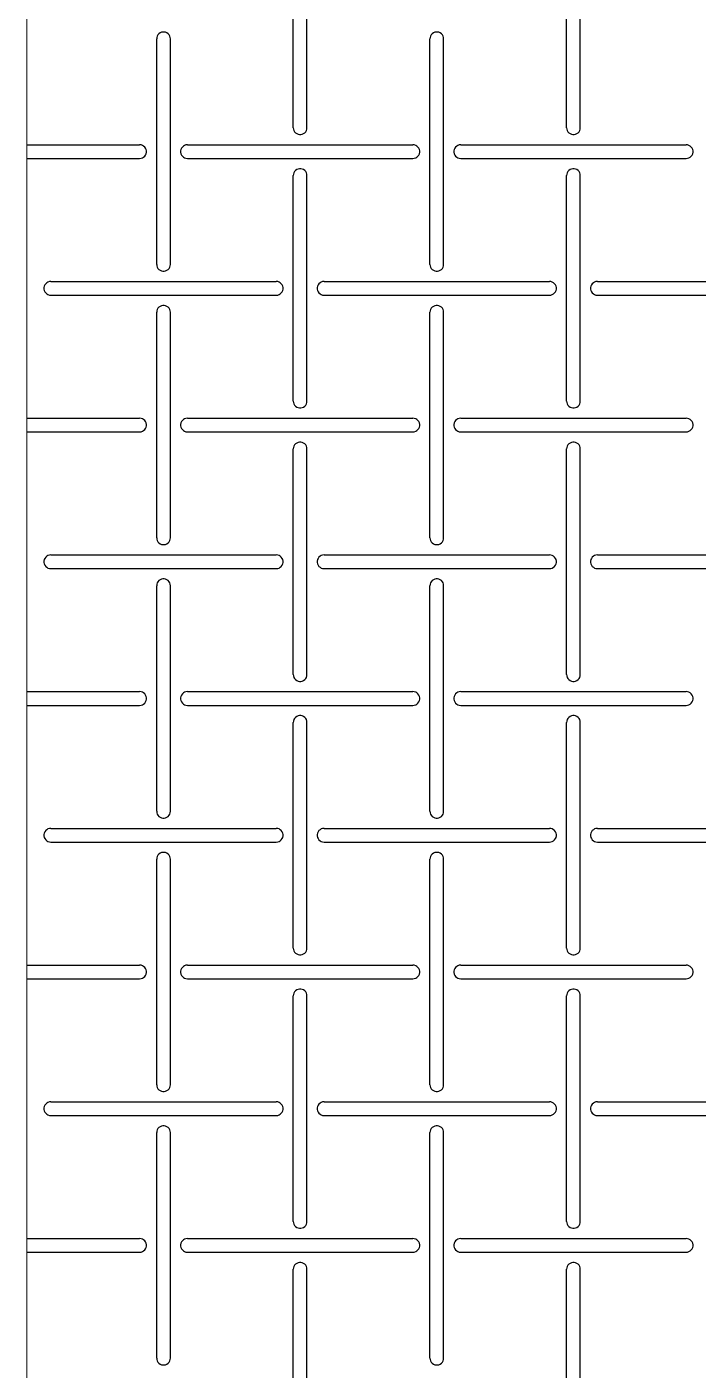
# Model space of a CAD drawing. Header units: metres. Extents: x 0 to 100, y -20 to 320.
# Drawn here: x 0 to 49.1, y 140.9 to 239.1 of the extents above; entities that cross this region are included whole.
import ezdxf

# ---------------------------------------------------------------- set-up
doc = ezdxf.new("R2010")
doc.units = ezdxf.units.M

msp = doc.modelspace()

# ---------------------------------------------------------------- linework, layer by layer
at = {"lineweight": 0}
msp.add_line((0, -20), (0, 320), dxfattribs=at)
for p, q in [((19.5, 231.75), (19.5, 248.25)), ((20.5, 231.75), (20.5, 248.25)), ((39.5, 231.75), (39.5, 248.25)), ((40.5, 231.75), (40.5, 248.25)), ((9.948, 238.747), (9.845, 238.726)), ((10.052, 238.747), (9.948, 238.747)), ((10.155, 238.726), (10.052, 238.747)), ((29.948, 238.747), (29.845, 238.726)), ((30.052, 238.747), (29.948, 238.747)), ((30.155, 238.726), (30.052, 238.747)), ((9.511, 238.354), (9.5, 238.25)), ((9.5, 221.75), (9.5, 238.25)), ((9.543, 238.453), (9.511, 238.354)), ((9.595, 238.544), (9.543, 238.453)), ((9.665, 238.622), (9.595, 238.544)), ((9.75, 238.683), (9.665, 238.622)), ((9.845, 238.726), (9.75, 238.683)), ((10.25, 238.683), (10.155, 238.726)), ((10.335, 238.622), (10.25, 238.683)), ((10.405, 238.544), (10.335, 238.622)), ((10.457, 238.453), (10.405, 238.544)), ((10.489, 238.354), (10.457, 238.453)), ((10.5, 238.25), (10.489, 238.354)), ((10.5, 221.75), (10.5, 238.25)), ((29.511, 238.354), (29.5, 238.25)), ((29.5, 221.75), (29.5, 238.25)), ((29.543, 238.453), (29.511, 238.354)), ((29.595, 238.544), (29.543, 238.453)), ((29.665, 238.622), (29.595, 238.544)), ((29.75, 238.683), (29.665, 238.622)), ((29.845, 238.726), (29.75, 238.683)), ((30.25, 238.683), (30.155, 238.726)), ((30.335, 238.622), (30.25, 238.683)), ((30.405, 238.544), (30.335, 238.622)), ((30.457, 238.453), (30.405, 238.544)), ((30.489, 238.354), (30.457, 238.453)), ((30.5, 238.25), (30.489, 238.354)), ((30.5, 221.75), (30.5, 238.25)), ((19.5, 231.75), (19.511, 231.646)), ((19.511, 231.646), (19.543, 231.547)), ((19.543, 231.547), (19.595, 231.456)), ((19.595, 231.456), (19.665, 231.378)), ((19.665, 231.378), (19.75, 231.317)), ((19.75, 231.317), (19.845, 231.274)), ((19.845, 231.274), (19.948, 231.253)), ((19.948, 231.253), (20.052, 231.253)), ((20.052, 231.253), (20.155, 231.274)), ((20.155, 231.274), (20.25, 231.317)), ((20.25, 231.317), (20.335, 231.378)), ((20.335, 231.378), (20.405, 231.456)), ((20.405, 231.456), (20.457, 231.547)), ((20.457, 231.547), (20.489, 231.646)), ((20.489, 231.646), (20.5, 231.75)), ((39.5, 231.75), (39.511, 231.646)), ((39.511, 231.646), (39.543, 231.547)), ((39.543, 231.547), (39.595, 231.456)), ((39.595, 231.456), (39.665, 231.378)), ((39.665, 231.378), (39.75, 231.317)), ((39.75, 231.317), (39.845, 231.274)), ((39.845, 231.274), (39.948, 231.253)), ((39.948, 231.253), (40.052, 231.253)), ((40.052, 231.253), (40.155, 231.274)), ((40.155, 231.274), (40.25, 231.317)), ((40.25, 231.317), (40.335, 231.378)), ((40.335, 231.378), (40.405, 231.456)), ((40.405, 231.456), (40.457, 231.547)), ((40.457, 231.547), (40.489, 231.646)), ((40.489, 231.646), (40.5, 231.75)), ((0, 230.5), (8.25, 230.5)), ((8.354, 230.489), (8.25, 230.5)), ((8.453, 230.457), (8.354, 230.489)), ((8.544, 230.405), (8.453, 230.457)), ((8.622, 230.335), (8.544, 230.405)), ((8.683, 230.25), (8.622, 230.335)), ((8.726, 230.155), (8.683, 230.25)), ((8.747, 230.052), (8.726, 230.155)), ((8.726, 229.845), (8.747, 229.948)), ((8.747, 229.948), (8.747, 230.052)), ((11.274, 230.155), (11.253, 230.052)), ((11.253, 230.052), (11.253, 229.948)), ((11.253, 229.948), (11.274, 229.845)), ((11.317, 230.25), (11.274, 230.155)), ((11.378, 230.335), (11.317, 230.25)), ((11.456, 230.405), (11.378, 230.335)), ((11.547, 230.457), (11.456, 230.405)), ((11.646, 230.489), (11.547, 230.457)), ((11.75, 230.5), (11.646, 230.489)), ((11.75, 230.5), (28.25, 230.5)), ((28.354, 230.489), (28.25, 230.5)), ((28.453, 230.457), (28.354, 230.489)), ((28.544, 230.405), (28.453, 230.457)), ((28.622, 230.335), (28.544, 230.405)), ((28.683, 230.25), (28.622, 230.335)), ((28.726, 230.155), (28.683, 230.25)), ((28.747, 230.052), (28.726, 230.155)), ((28.726, 229.845), (28.747, 229.948)), ((28.747, 229.948), (28.747, 230.052)), ((31.274, 230.155), (31.253, 230.052)), ((31.253, 230.052), (31.253, 229.948)), ((31.253, 229.948), (31.274, 229.845)), ((31.317, 230.25), (31.274, 230.155)), ((31.378, 230.335), (31.317, 230.25)), ((31.456, 230.405), (31.378, 230.335)), ((31.547, 230.457), (31.456, 230.405)), ((31.646, 230.489), (31.547, 230.457)), ((31.75, 230.5), (31.646, 230.489)), ((31.75, 230.5), (48.25, 230.5)), ((48.354, 230.489), (48.25, 230.5)), ((48.453, 230.457), (48.354, 230.489)), ((48.544, 230.405), (48.453, 230.457)), ((48.622, 230.335), (48.544, 230.405)), ((48.683, 230.25), (48.622, 230.335)), ((48.726, 230.155), (48.683, 230.25)), ((48.747, 230.052), (48.726, 230.155)), ((48.726, 229.845), (48.747, 229.948)), ((48.747, 229.948), (48.747, 230.052)), ((0, 229.5), (8.25, 229.5)), ((8.25, 229.5), (8.354, 229.511)), ((8.354, 229.511), (8.453, 229.543)), ((8.453, 229.543), (8.544, 229.595)), ((8.544, 229.595), (8.622, 229.665)), ((8.622, 229.665), (8.683, 229.75)), ((8.683, 229.75), (8.726, 229.845)), ((11.274, 229.845), (11.317, 229.75)), ((11.317, 229.75), (11.378, 229.665)), ((11.378, 229.665), (11.456, 229.595)), ((11.456, 229.595), (11.547, 229.543)), ((11.547, 229.543), (11.646, 229.511)), ((11.646, 229.511), (11.75, 229.5)), ((11.75, 229.5), (28.25, 229.5)), ((28.25, 229.5), (28.354, 229.511)), ((28.354, 229.511), (28.453, 229.543)), ((28.453, 229.543), (28.544, 229.595)), ((28.544, 229.595), (28.622, 229.665)), ((28.622, 229.665), (28.683, 229.75)), ((28.683, 229.75), (28.726, 229.845)), ((31.274, 229.845), (31.317, 229.75)), ((31.317, 229.75), (31.378, 229.665)), ((31.378, 229.665), (31.456, 229.595)), ((31.456, 229.595), (31.547, 229.543)), ((31.547, 229.543), (31.646, 229.511)), ((31.646, 229.511), (31.75, 229.5)), ((31.75, 229.5), (48.25, 229.5)), ((48.25, 229.5), (48.354, 229.511)), ((48.354, 229.511), (48.453, 229.543)), ((48.453, 229.543), (48.544, 229.595)), ((48.544, 229.595), (48.622, 229.665)), ((48.622, 229.665), (48.683, 229.75)), ((48.683, 229.75), (48.726, 229.845)), ((19.511, 228.354), (19.5, 228.25)), ((19.5, 211.75), (19.5, 228.25)), ((19.543, 228.453), (19.511, 228.354)), ((19.595, 228.544), (19.543, 228.453)), ((19.665, 228.622), (19.595, 228.544)), ((19.75, 228.683), (19.665, 228.622)), ((19.845, 228.726), (19.75, 228.683)), ((19.948, 228.747), (19.845, 228.726)), ((20.052, 228.747), (19.948, 228.747)), ((20.155, 228.726), (20.052, 228.747)), ((20.25, 228.683), (20.155, 228.726)), ((20.335, 228.622), (20.25, 228.683)), ((20.405, 228.544), (20.335, 228.622)), ((20.457, 228.453), (20.405, 228.544)), ((20.489, 228.354), (20.457, 228.453)), ((20.5, 228.25), (20.489, 228.354)), ((20.5, 211.75), (20.5, 228.25)), ((39.511, 228.354), (39.5, 228.25)), ((39.5, 211.75), (39.5, 228.25)), ((39.543, 228.453), (39.511, 228.354)), ((39.595, 228.544), (39.543, 228.453)), ((39.665, 228.622), (39.595, 228.544)), ((39.75, 228.683), (39.665, 228.622)), ((39.845, 228.726), (39.75, 228.683)), ((39.948, 228.747), (39.845, 228.726)), ((40.052, 228.747), (39.948, 228.747)), ((40.155, 228.726), (40.052, 228.747)), ((40.25, 228.683), (40.155, 228.726)), ((40.335, 228.622), (40.25, 228.683)), ((40.405, 228.544), (40.335, 228.622)), ((40.457, 228.453), (40.405, 228.544)), ((40.489, 228.354), (40.457, 228.453)), ((40.5, 228.25), (40.489, 228.354)), ((40.5, 211.75), (40.5, 228.25)), ((9.5, 221.75), (9.511, 221.646)), ((9.511, 221.646), (9.543, 221.547)), ((9.543, 221.547), (9.595, 221.456)), ((9.595, 221.456), (9.665, 221.378)), ((9.665, 221.378), (9.75, 221.317)), ((9.75, 221.317), (9.845, 221.274)), ((9.845, 221.274), (9.948, 221.253)), ((9.948, 221.253), (10.052, 221.253)), ((10.052, 221.253), (10.155, 221.274)), ((10.155, 221.274), (10.25, 221.317)), ((10.25, 221.317), (10.335, 221.378)), ((10.335, 221.378), (10.405, 221.456)), ((10.405, 221.456), (10.457, 221.547)), ((10.457, 221.547), (10.489, 221.646)), ((10.489, 221.646), (10.5, 221.75)), ((29.5, 221.75), (29.511, 221.646)), ((29.511, 221.646), (29.543, 221.547)), ((29.543, 221.547), (29.595, 221.456)), ((29.595, 221.456), (29.665, 221.378)), ((29.665, 221.378), (29.75, 221.317)), ((29.75, 221.317), (29.845, 221.274)), ((29.845, 221.274), (29.948, 221.253)), ((29.948, 221.253), (30.052, 221.253)), ((30.052, 221.253), (30.155, 221.274)), ((30.155, 221.274), (30.25, 221.317)), ((30.25, 221.317), (30.335, 221.378)), ((30.335, 221.378), (30.405, 221.456)), ((30.405, 221.456), (30.457, 221.547)), ((30.457, 221.547), (30.489, 221.646)), ((30.489, 221.646), (30.5, 221.75)), ((1.274, 220.155), (1.253, 220.052)), ((1.317, 220.25), (1.274, 220.155)), ((1.378, 220.335), (1.317, 220.25)), ((1.456, 220.405), (1.378, 220.335)), ((1.547, 220.457), (1.456, 220.405)), ((1.646, 220.489), (1.547, 220.457)), ((1.75, 220.5), (1.646, 220.489)), ((1.75, 220.5), (18.25, 220.5)), ((18.354, 220.489), (18.25, 220.5)), ((18.453, 220.457), (18.354, 220.489)), ((18.544, 220.405), (18.453, 220.457)), ((18.622, 220.335), (18.544, 220.405)), ((18.683, 220.25), (18.622, 220.335)), ((18.726, 220.155), (18.683, 220.25)), ((18.747, 220.052), (18.726, 220.155)), ((21.274, 220.155), (21.253, 220.052)), ((21.317, 220.25), (21.274, 220.155)), ((21.378, 220.335), (21.317, 220.25)), ((21.456, 220.405), (21.378, 220.335)), ((21.547, 220.457), (21.456, 220.405)), ((21.646, 220.489), (21.547, 220.457)), ((21.75, 220.5), (21.646, 220.489)), ((21.75, 220.5), (38.25, 220.5)), ((38.354, 220.489), (38.25, 220.5)), ((38.453, 220.457), (38.354, 220.489)), ((38.544, 220.405), (38.453, 220.457)), ((38.622, 220.335), (38.544, 220.405)), ((38.683, 220.25), (38.622, 220.335)), ((38.726, 220.155), (38.683, 220.25)), ((38.747, 220.052), (38.726, 220.155)), ((41.274, 220.155), (41.253, 220.052)), ((41.317, 220.25), (41.274, 220.155)), ((41.378, 220.335), (41.317, 220.25)), ((41.456, 220.405), (41.378, 220.335)), ((41.547, 220.457), (41.456, 220.405)), ((41.646, 220.489), (41.547, 220.457)), ((41.75, 220.5), (41.646, 220.489)), ((41.75, 220.5), (58.25, 220.5)), ((1.253, 220.052), (1.253, 219.948)), ((1.253, 219.948), (1.274, 219.845)), ((1.274, 219.845), (1.317, 219.75)), ((1.317, 219.75), (1.378, 219.665)), ((1.378, 219.665), (1.456, 219.595)), ((1.456, 219.595), (1.547, 219.543)), ((1.547, 219.543), (1.646, 219.511)), ((1.646, 219.511), (1.75, 219.5)), ((1.75, 219.5), (18.25, 219.5)), ((18.25, 219.5), (18.354, 219.511)), ((18.354, 219.511), (18.453, 219.543)), ((18.453, 219.543), (18.544, 219.595)), ((18.544, 219.595), (18.622, 219.665)), ((18.622, 219.665), (18.683, 219.75)), ((18.683, 219.75), (18.726, 219.845)), ((18.726, 219.845), (18.747, 219.948)), ((18.747, 219.948), (18.747, 220.052)), ((21.253, 220.052), (21.253, 219.948)), ((21.253, 219.948), (21.274, 219.845)), ((21.274, 219.845), (21.317, 219.75)), ((21.317, 219.75), (21.378, 219.665)), ((21.378, 219.665), (21.456, 219.595)), ((21.456, 219.595), (21.547, 219.543)), ((21.547, 219.543), (21.646, 219.511)), ((21.646, 219.511), (21.75, 219.5)), ((21.75, 219.5), (38.25, 219.5)), ((38.25, 219.5), (38.354, 219.511)), ((38.354, 219.511), (38.453, 219.543)), ((38.453, 219.543), (38.544, 219.595)), ((38.544, 219.595), (38.622, 219.665)), ((38.622, 219.665), (38.683, 219.75)), ((38.683, 219.75), (38.726, 219.845)), ((38.726, 219.845), (38.747, 219.948)), ((38.747, 219.948), (38.747, 220.052)), ((41.253, 220.052), (41.253, 219.948)), ((41.253, 219.948), (41.274, 219.845)), ((41.274, 219.845), (41.317, 219.75)), ((41.317, 219.75), (41.378, 219.665)), ((41.378, 219.665), (41.456, 219.595)), ((41.456, 219.595), (41.547, 219.543)), ((41.547, 219.543), (41.646, 219.511)), ((41.646, 219.511), (41.75, 219.5)), ((41.75, 219.5), (58.25, 219.5)), ((9.511, 218.354), (9.5, 218.25)), ((9.5, 201.75), (9.5, 218.25)), ((9.543, 218.453), (9.511, 218.354)), ((9.595, 218.544), (9.543, 218.453)), ((9.665, 218.622), (9.595, 218.544)), ((9.75, 218.683), (9.665, 218.622)), ((9.845, 218.726), (9.75, 218.683)), ((9.948, 218.747), (9.845, 218.726)), ((10.052, 218.747), (9.948, 218.747)), ((10.155, 218.726), (10.052, 218.747)), ((10.25, 218.683), (10.155, 218.726)), ((10.335, 218.622), (10.25, 218.683)), ((10.405, 218.544), (10.335, 218.622)), ((10.457, 218.453), (10.405, 218.544)), ((10.489, 218.354), (10.457, 218.453)), ((10.5, 218.25), (10.489, 218.354)), ((10.5, 201.75), (10.5, 218.25)), ((29.511, 218.354), (29.5, 218.25)), ((29.5, 201.75), (29.5, 218.25)), ((29.543, 218.453), (29.511, 218.354)), ((29.595, 218.544), (29.543, 218.453)), ((29.665, 218.622), (29.595, 218.544)), ((29.75, 218.683), (29.665, 218.622)), ((29.845, 218.726), (29.75, 218.683)), ((29.948, 218.747), (29.845, 218.726)), ((30.052, 218.747), (29.948, 218.747)), ((30.155, 218.726), (30.052, 218.747)), ((30.25, 218.683), (30.155, 218.726)), ((30.335, 218.622), (30.25, 218.683)), ((30.405, 218.544), (30.335, 218.622)), ((30.457, 218.453), (30.405, 218.544)), ((30.489, 218.354), (30.457, 218.453)), ((30.5, 218.25), (30.489, 218.354)), ((30.5, 201.75), (30.5, 218.25)), ((19.5, 211.75), (19.511, 211.646)), ((19.511, 211.646), (19.543, 211.547)), ((19.543, 211.547), (19.595, 211.456)), ((19.595, 211.456), (19.665, 211.378)), ((19.665, 211.378), (19.75, 211.317)), ((19.75, 211.317), (19.845, 211.274)), ((19.845, 211.274), (19.948, 211.253)), ((19.948, 211.253), (20.052, 211.253)), ((20.052, 211.253), (20.155, 211.274)), ((20.155, 211.274), (20.25, 211.317)), ((20.25, 211.317), (20.335, 211.378)), ((20.335, 211.378), (20.405, 211.456)), ((20.405, 211.456), (20.457, 211.547)), ((20.457, 211.547), (20.489, 211.646)), ((20.489, 211.646), (20.5, 211.75)), ((39.5, 211.75), (39.511, 211.646)), ((39.511, 211.646), (39.543, 211.547)), ((39.543, 211.547), (39.595, 211.456)), ((39.595, 211.456), (39.665, 211.378)), ((39.665, 211.378), (39.75, 211.317)), ((39.75, 211.317), (39.845, 211.274)), ((39.845, 211.274), (39.948, 211.253)), ((39.948, 211.253), (40.052, 211.253)), ((40.052, 211.253), (40.155, 211.274)), ((40.155, 211.274), (40.25, 211.317)), ((40.25, 211.317), (40.335, 211.378)), ((40.335, 211.378), (40.405, 211.456)), ((40.405, 211.456), (40.457, 211.547)), ((40.457, 211.547), (40.489, 211.646)), ((40.489, 211.646), (40.5, 211.75)), ((0, 210.5), (8.25, 210.5)), ((8.354, 210.489), (8.25, 210.5)), ((8.453, 210.457), (8.354, 210.489)), ((8.544, 210.405), (8.453, 210.457)), ((8.622, 210.335), (8.544, 210.405)), ((8.683, 210.25), (8.622, 210.335)), ((8.726, 210.155), (8.683, 210.25)), ((11.317, 210.25), (11.274, 210.155)), ((11.378, 210.335), (11.317, 210.25)), ((11.456, 210.405), (11.378, 210.335)), ((11.547, 210.457), (11.456, 210.405)), ((11.646, 210.489), (11.547, 210.457)), ((11.75, 210.5), (11.646, 210.489)), ((11.75, 210.5), (28.25, 210.5)), ((28.354, 210.489), (28.25, 210.5)), ((28.453, 210.457), (28.354, 210.489)), ((28.544, 210.405), (28.453, 210.457)), ((28.622, 210.335), (28.544, 210.405)), ((28.683, 210.25), (28.622, 210.335)), ((28.726, 210.155), (28.683, 210.25)), ((31.317, 210.25), (31.274, 210.155)), ((31.378, 210.335), (31.317, 210.25)), ((31.456, 210.405), (31.378, 210.335)), ((31.547, 210.457), (31.456, 210.405)), ((31.646, 210.489), (31.547, 210.457)), ((31.75, 210.5), (31.646, 210.489)), ((31.75, 210.5), (48.25, 210.5)), ((48.354, 210.489), (48.25, 210.5)), ((48.453, 210.457), (48.354, 210.489)), ((48.544, 210.405), (48.453, 210.457)), ((48.622, 210.335), (48.544, 210.405)), ((48.683, 210.25), (48.622, 210.335)), ((48.726, 210.155), (48.683, 210.25)), ((0, 209.5), (8.25, 209.5)), ((8.25, 209.5), (8.354, 209.511)), ((8.354, 209.511), (8.453, 209.543)), ((8.453, 209.543), (8.544, 209.595)), ((8.544, 209.595), (8.622, 209.665)), ((8.622, 209.665), (8.683, 209.75)), ((8.683, 209.75), (8.726, 209.845)), ((8.747, 210.052), (8.726, 210.155)), ((8.726, 209.845), (8.747, 209.948)), ((8.747, 209.948), (8.747, 210.052)), ((11.274, 210.155), (11.253, 210.052)), ((11.253, 210.052), (11.253, 209.948)), ((11.253, 209.948), (11.274, 209.845)), ((11.274, 209.845), (11.317, 209.75)), ((11.317, 209.75), (11.378, 209.665)), ((11.378, 209.665), (11.456, 209.595)), ((11.456, 209.595), (11.547, 209.543)), ((11.547, 209.543), (11.646, 209.511)), ((11.646, 209.511), (11.75, 209.5)), ((11.75, 209.5), (28.25, 209.5)), ((28.25, 209.5), (28.354, 209.511)), ((28.354, 209.511), (28.453, 209.543)), ((28.453, 209.543), (28.544, 209.595)), ((28.544, 209.595), (28.622, 209.665)), ((28.622, 209.665), (28.683, 209.75)), ((28.683, 209.75), (28.726, 209.845)), ((28.747, 210.052), (28.726, 210.155)), ((28.726, 209.845), (28.747, 209.948)), ((28.747, 209.948), (28.747, 210.052)), ((31.274, 210.155), (31.253, 210.052)), ((31.253, 210.052), (31.253, 209.948)), ((31.253, 209.948), (31.274, 209.845)), ((31.274, 209.845), (31.317, 209.75)), ((31.317, 209.75), (31.378, 209.665)), ((31.378, 209.665), (31.456, 209.595)), ((31.456, 209.595), (31.547, 209.543)), ((31.547, 209.543), (31.646, 209.511)), ((31.646, 209.511), (31.75, 209.5)), ((31.75, 209.5), (48.25, 209.5)), ((48.25, 209.5), (48.354, 209.511)), ((48.354, 209.511), (48.453, 209.543)), ((48.453, 209.543), (48.544, 209.595)), ((48.544, 209.595), (48.622, 209.665)), ((48.622, 209.665), (48.683, 209.75)), ((48.683, 209.75), (48.726, 209.845)), ((48.747, 210.052), (48.726, 210.155)), ((48.726, 209.845), (48.747, 209.948)), ((48.747, 209.948), (48.747, 210.052)), ((19.511, 208.354), (19.5, 208.25)), ((19.543, 208.453), (19.511, 208.354)), ((19.595, 208.544), (19.543, 208.453)), ((19.665, 208.622), (19.595, 208.544)), ((19.75, 208.683), (19.665, 208.622)), ((19.845, 208.726), (19.75, 208.683)), ((19.948, 208.747), (19.845, 208.726)), ((20.052, 208.747), (19.948, 208.747)), ((20.155, 208.726), (20.052, 208.747)), ((20.25, 208.683), (20.155, 208.726)), ((20.335, 208.622), (20.25, 208.683)), ((20.405, 208.544), (20.335, 208.622)), ((20.457, 208.453), (20.405, 208.544)), ((20.489, 208.354), (20.457, 208.453)), ((20.5, 208.25), (20.489, 208.354)), ((39.511, 208.354), (39.5, 208.25)), ((39.543, 208.453), (39.511, 208.354)), ((39.595, 208.544), (39.543, 208.453)), ((39.665, 208.622), (39.595, 208.544)), ((39.75, 208.683), (39.665, 208.622)), ((39.845, 208.726), (39.75, 208.683)), ((39.948, 208.747), (39.845, 208.726)), ((40.052, 208.747), (39.948, 208.747)), ((40.155, 208.726), (40.052, 208.747)), ((40.25, 208.683), (40.155, 208.726)), ((40.335, 208.622), (40.25, 208.683)), ((40.405, 208.544), (40.335, 208.622)), ((40.457, 208.453), (40.405, 208.544)), ((40.489, 208.354), (40.457, 208.453)), ((40.5, 208.25), (40.489, 208.354)), ((19.5, 191.75), (19.5, 208.25)), ((20.5, 191.75), (20.5, 208.25)), ((39.5, 191.75), (39.5, 208.25)), ((40.5, 191.75), (40.5, 208.25)), ((9.5, 201.75), (9.511, 201.646)), ((9.511, 201.646), (9.543, 201.547)), ((9.543, 201.547), (9.595, 201.456)), ((9.595, 201.456), (9.665, 201.378)), ((10.335, 201.378), (10.405, 201.456)), ((10.405, 201.456), (10.457, 201.547)), ((10.457, 201.547), (10.489, 201.646)), ((10.489, 201.646), (10.5, 201.75)), ((29.5, 201.75), (29.511, 201.646)), ((29.511, 201.646), (29.543, 201.547)), ((29.543, 201.547), (29.595, 201.456)), ((29.595, 201.456), (29.665, 201.378)), ((30.335, 201.378), (30.405, 201.456)), ((30.405, 201.456), (30.457, 201.547)), ((30.457, 201.547), (30.489, 201.646)), ((30.489, 201.646), (30.5, 201.75)), ((1.547, 200.457), (1.456, 200.405)), ((1.646, 200.489), (1.547, 200.457)), ((1.75, 200.5), (1.646, 200.489)), ((1.75, 200.5), (18.25, 200.5)), ((9.665, 201.378), (9.75, 201.317)), ((9.75, 201.317), (9.845, 201.274)), ((9.845, 201.274), (9.948, 201.253)), ((9.948, 201.253), (10.052, 201.253)), ((10.052, 201.253), (10.155, 201.274)), ((10.155, 201.274), (10.25, 201.317)), ((10.25, 201.317), (10.335, 201.378)), ((18.354, 200.489), (18.25, 200.5)), ((18.453, 200.457), (18.354, 200.489)), ((18.544, 200.405), (18.453, 200.457)), ((21.547, 200.457), (21.456, 200.405)), ((21.646, 200.489), (21.547, 200.457)), ((21.75, 200.5), (21.646, 200.489)), ((21.75, 200.5), (38.25, 200.5)), ((29.665, 201.378), (29.75, 201.317)), ((29.75, 201.317), (29.845, 201.274)), ((29.845, 201.274), (29.948, 201.253)), ((29.948, 201.253), (30.052, 201.253)), ((30.052, 201.253), (30.155, 201.274)), ((30.155, 201.274), (30.25, 201.317)), ((30.25, 201.317), (30.335, 201.378)), ((38.354, 200.489), (38.25, 200.5)), ((38.453, 200.457), (38.354, 200.489)), ((38.544, 200.405), (38.453, 200.457)), ((41.547, 200.457), (41.456, 200.405)), ((41.646, 200.489), (41.547, 200.457)), ((41.75, 200.5), (41.646, 200.489)), ((41.75, 200.5), (58.25, 200.5)), ((1.274, 200.155), (1.253, 200.052)), ((1.253, 200.052), (1.253, 199.948)), ((1.253, 199.948), (1.274, 199.845)), ((1.317, 200.25), (1.274, 200.155)), ((1.274, 199.845), (1.317, 199.75)), ((1.378, 200.335), (1.317, 200.25)), ((1.317, 199.75), (1.378, 199.665)), ((1.456, 200.405), (1.378, 200.335)), ((1.378, 199.665), (1.456, 199.595)), ((1.456, 199.595), (1.547, 199.543)), ((1.547, 199.543), (1.646, 199.511)), ((1.646, 199.511), (1.75, 199.5)), ((1.75, 199.5), (18.25, 199.5)), ((18.25, 199.5), (18.354, 199.511)), ((18.354, 199.511), (18.453, 199.543)), ((18.453, 199.543), (18.544, 199.595)), ((18.622, 200.335), (18.544, 200.405)), ((18.544, 199.595), (18.622, 199.665)), ((18.683, 200.25), (18.622, 200.335)), ((18.622, 199.665), (18.683, 199.75)), ((18.726, 200.155), (18.683, 200.25)), ((18.683, 199.75), (18.726, 199.845)), ((18.747, 200.052), (18.726, 200.155)), ((18.726, 199.845), (18.747, 199.948)), ((18.747, 199.948), (18.747, 200.052)), ((21.274, 200.155), (21.253, 200.052)), ((21.253, 200.052), (21.253, 199.948)), ((21.253, 199.948), (21.274, 199.845)), ((21.317, 200.25), (21.274, 200.155)), ((21.274, 199.845), (21.317, 199.75)), ((21.378, 200.335), (21.317, 200.25)), ((21.317, 199.75), (21.378, 199.665)), ((21.456, 200.405), (21.378, 200.335)), ((21.378, 199.665), (21.456, 199.595)), ((21.456, 199.595), (21.547, 199.543)), ((21.547, 199.543), (21.646, 199.511)), ((21.646, 199.511), (21.75, 199.5)), ((21.75, 199.5), (38.25, 199.5)), ((38.25, 199.5), (38.354, 199.511)), ((38.354, 199.511), (38.453, 199.543)), ((38.453, 199.543), (38.544, 199.595)), ((38.622, 200.335), (38.544, 200.405)), ((38.544, 199.595), (38.622, 199.665)), ((38.683, 200.25), (38.622, 200.335)), ((38.622, 199.665), (38.683, 199.75)), ((38.726, 200.155), (38.683, 200.25)), ((38.683, 199.75), (38.726, 199.845)), ((38.747, 200.052), (38.726, 200.155)), ((38.726, 199.845), (38.747, 199.948)), ((38.747, 199.948), (38.747, 200.052)), ((41.274, 200.155), (41.253, 200.052)), ((41.253, 200.052), (41.253, 199.948)), ((41.253, 199.948), (41.274, 199.845)), ((41.317, 200.25), (41.274, 200.155)), ((41.274, 199.845), (41.317, 199.75)), ((41.378, 200.335), (41.317, 200.25)), ((41.317, 199.75), (41.378, 199.665)), ((41.456, 200.405), (41.378, 200.335)), ((41.378, 199.665), (41.456, 199.595)), ((41.456, 199.595), (41.547, 199.543)), ((41.547, 199.543), (41.646, 199.511)), ((41.646, 199.511), (41.75, 199.5)), ((41.75, 199.5), (58.25, 199.5)), ((9.595, 198.544), (9.543, 198.453)), ((9.665, 198.622), (9.595, 198.544)), ((9.75, 198.683), (9.665, 198.622)), ((9.845, 198.726), (9.75, 198.683)), ((9.948, 198.747), (9.845, 198.726)), ((10.052, 198.747), (9.948, 198.747)), ((10.155, 198.726), (10.052, 198.747)), ((10.25, 198.683), (10.155, 198.726)), ((10.335, 198.622), (10.25, 198.683)), ((10.405, 198.544), (10.335, 198.622)), ((10.457, 198.453), (10.405, 198.544)), ((29.595, 198.544), (29.543, 198.453)), ((29.665, 198.622), (29.595, 198.544)), ((29.75, 198.683), (29.665, 198.622)), ((29.845, 198.726), (29.75, 198.683)), ((29.948, 198.747), (29.845, 198.726)), ((30.052, 198.747), (29.948, 198.747)), ((30.155, 198.726), (30.052, 198.747)), ((30.25, 198.683), (30.155, 198.726)), ((30.335, 198.622), (30.25, 198.683)), ((30.405, 198.544), (30.335, 198.622)), ((30.457, 198.453), (30.405, 198.544)), ((9.511, 198.354), (9.5, 198.25)), ((9.5, 181.75), (9.5, 198.25)), ((9.543, 198.453), (9.511, 198.354)), ((10.489, 198.354), (10.457, 198.453)), ((10.5, 198.25), (10.489, 198.354)), ((10.5, 181.75), (10.5, 198.25)), ((29.511, 198.354), (29.5, 198.25)), ((29.5, 181.75), (29.5, 198.25)), ((29.543, 198.453), (29.511, 198.354)), ((30.489, 198.354), (30.457, 198.453)), ((30.5, 198.25), (30.489, 198.354)), ((30.5, 181.75), (30.5, 198.25)), ((19.5, 191.75), (19.511, 191.646)), ((19.511, 191.646), (19.543, 191.547)), ((20.457, 191.547), (20.489, 191.646)), ((20.489, 191.646), (20.5, 191.75)), ((39.5, 191.75), (39.511, 191.646)), ((39.511, 191.646), (39.543, 191.547)), ((40.457, 191.547), (40.489, 191.646)), ((40.489, 191.646), (40.5, 191.75)), ((19.543, 191.547), (19.595, 191.456)), ((19.595, 191.456), (19.665, 191.378)), ((19.665, 191.378), (19.75, 191.317)), ((19.75, 191.317), (19.845, 191.274)), ((19.845, 191.274), (19.948, 191.253)), ((19.948, 191.253), (20.052, 191.253)), ((20.052, 191.253), (20.155, 191.274)), ((20.155, 191.274), (20.25, 191.317)), ((20.25, 191.317), (20.335, 191.378)), ((20.335, 191.378), (20.405, 191.456)), ((20.405, 191.456), (20.457, 191.547)), ((39.543, 191.547), (39.595, 191.456)), ((39.595, 191.456), (39.665, 191.378)), ((39.665, 191.378), (39.75, 191.317)), ((39.75, 191.317), (39.845, 191.274)), ((39.845, 191.274), (39.948, 191.253)), ((39.948, 191.253), (40.052, 191.253)), ((40.052, 191.253), (40.155, 191.274)), ((40.155, 191.274), (40.25, 191.317)), ((40.25, 191.317), (40.335, 191.378)), ((40.335, 191.378), (40.405, 191.456)), ((40.405, 191.456), (40.457, 191.547)), ((0, 190.5), (8.25, 190.5)), ((8.354, 190.489), (8.25, 190.5)), ((8.453, 190.457), (8.354, 190.489)), ((8.544, 190.405), (8.453, 190.457)), ((8.622, 190.335), (8.544, 190.405)), ((8.544, 189.595), (8.622, 189.665)), ((8.683, 190.25), (8.622, 190.335)), ((8.622, 189.665), (8.683, 189.75)), ((8.726, 190.155), (8.683, 190.25)), ((8.683, 189.75), (8.726, 189.845)), ((8.747, 190.052), (8.726, 190.155)), ((8.726, 189.845), (8.747, 189.948)), ((8.747, 189.948), (8.747, 190.052)), ((11.274, 190.155), (11.253, 190.052)), ((11.253, 190.052), (11.253, 189.948)), ((11.253, 189.948), (11.274, 189.845)), ((11.317, 190.25), (11.274, 190.155)), ((11.274, 189.845), (11.317, 189.75)), ((11.378, 190.335), (11.317, 190.25)), ((11.317, 189.75), (11.378, 189.665)), ((11.456, 190.405), (11.378, 190.335)), ((11.378, 189.665), (11.456, 189.595)), ((11.547, 190.457), (11.456, 190.405)), ((11.646, 190.489), (11.547, 190.457)), ((11.75, 190.5), (11.646, 190.489)), ((11.75, 190.5), (28.25, 190.5)), ((28.354, 190.489), (28.25, 190.5)), ((28.453, 190.457), (28.354, 190.489)), ((28.544, 190.405), (28.453, 190.457)), ((28.622, 190.335), (28.544, 190.405)), ((28.544, 189.595), (28.622, 189.665)), ((28.683, 190.25), (28.622, 190.335)), ((28.622, 189.665), (28.683, 189.75)), ((28.726, 190.155), (28.683, 190.25)), ((28.683, 189.75), (28.726, 189.845)), ((28.747, 190.052), (28.726, 190.155)), ((28.726, 189.845), (28.747, 189.948)), ((28.747, 189.948), (28.747, 190.052)), ((31.274, 190.155), (31.253, 190.052)), ((31.253, 190.052), (31.253, 189.948)), ((31.253, 189.948), (31.274, 189.845)), ((31.317, 190.25), (31.274, 190.155)), ((31.274, 189.845), (31.317, 189.75)), ((31.378, 190.335), (31.317, 190.25)), ((31.317, 189.75), (31.378, 189.665)), ((31.456, 190.405), (31.378, 190.335)), ((31.378, 189.665), (31.456, 189.595)), ((31.547, 190.457), (31.456, 190.405)), ((31.646, 190.489), (31.547, 190.457)), ((31.75, 190.5), (31.646, 190.489)), ((31.75, 190.5), (48.25, 190.5)), ((48.354, 190.489), (48.25, 190.5)), ((48.453, 190.457), (48.354, 190.489)), ((48.544, 190.405), (48.453, 190.457)), ((48.622, 190.335), (48.544, 190.405)), ((48.544, 189.595), (48.622, 189.665)), ((48.683, 190.25), (48.622, 190.335)), ((48.622, 189.665), (48.683, 189.75)), ((48.726, 190.155), (48.683, 190.25)), ((48.683, 189.75), (48.726, 189.845)), ((48.747, 190.052), (48.726, 190.155)), ((48.726, 189.845), (48.747, 189.948)), ((48.747, 189.948), (48.747, 190.052)), ((0, 189.5), (8.25, 189.5)), ((8.25, 189.5), (8.354, 189.511)), ((8.354, 189.511), (8.453, 189.543)), ((8.453, 189.543), (8.544, 189.595)), ((11.456, 189.595), (11.547, 189.543)), ((11.547, 189.543), (11.646, 189.511)), ((11.646, 189.511), (11.75, 189.5)), ((11.75, 189.5), (28.25, 189.5)), ((19.75, 188.683), (19.665, 188.622)), ((19.845, 188.726), (19.75, 188.683)), ((19.948, 188.747), (19.845, 188.726)), ((20.052, 188.747), (19.948, 188.747)), ((20.155, 188.726), (20.052, 188.747)), ((20.25, 188.683), (20.155, 188.726)), ((20.335, 188.622), (20.25, 188.683)), ((28.25, 189.5), (28.354, 189.511)), ((28.354, 189.511), (28.453, 189.543)), ((28.453, 189.543), (28.544, 189.595)), ((31.456, 189.595), (31.547, 189.543)), ((31.547, 189.543), (31.646, 189.511)), ((31.646, 189.511), (31.75, 189.5)), ((31.75, 189.5), (48.25, 189.5)), ((39.75, 188.683), (39.665, 188.622)), ((39.845, 188.726), (39.75, 188.683)), ((39.948, 188.747), (39.845, 188.726)), ((40.052, 188.747), (39.948, 188.747)), ((40.155, 188.726), (40.052, 188.747)), ((40.25, 188.683), (40.155, 188.726)), ((40.335, 188.622), (40.25, 188.683)), ((48.25, 189.5), (48.354, 189.511)), ((48.354, 189.511), (48.453, 189.543)), ((48.453, 189.543), (48.544, 189.595)), ((19.511, 188.354), (19.5, 188.25)), ((19.5, 171.75), (19.5, 188.25)), ((19.543, 188.453), (19.511, 188.354)), ((19.595, 188.544), (19.543, 188.453)), ((19.665, 188.622), (19.595, 188.544)), ((20.405, 188.544), (20.335, 188.622)), ((20.457, 188.453), (20.405, 188.544)), ((20.489, 188.354), (20.457, 188.453)), ((20.5, 188.25), (20.489, 188.354)), ((20.5, 171.75), (20.5, 188.25)), ((39.511, 188.354), (39.5, 188.25)), ((39.5, 171.75), (39.5, 188.25)), ((39.543, 188.453), (39.511, 188.354)), ((39.595, 188.544), (39.543, 188.453)), ((39.665, 188.622), (39.595, 188.544)), ((40.405, 188.544), (40.335, 188.622)), ((40.457, 188.453), (40.405, 188.544)), ((40.489, 188.354), (40.457, 188.453)), ((40.5, 188.25), (40.489, 188.354)), ((40.5, 171.75), (40.5, 188.25)), ((9.5, 181.75), (9.511, 181.646)), ((9.511, 181.646), (9.543, 181.547)), ((9.543, 181.547), (9.595, 181.456)), ((9.595, 181.456), (9.665, 181.378)), ((9.665, 181.378), (9.75, 181.317)), ((9.75, 181.317), (9.845, 181.274)), ((9.845, 181.274), (9.948, 181.253)), ((9.948, 181.253), (10.052, 181.253)), ((10.052, 181.253), (10.155, 181.274)), ((10.155, 181.274), (10.25, 181.317)), ((10.25, 181.317), (10.335, 181.378)), ((10.335, 181.378), (10.405, 181.456)), ((10.405, 181.456), (10.457, 181.547)), ((10.457, 181.547), (10.489, 181.646)), ((10.489, 181.646), (10.5, 181.75)), ((29.5, 181.75), (29.511, 181.646)), ((29.511, 181.646), (29.543, 181.547)), ((29.543, 181.547), (29.595, 181.456)), ((29.595, 181.456), (29.665, 181.378)), ((29.665, 181.378), (29.75, 181.317)), ((29.75, 181.317), (29.845, 181.274)), ((29.845, 181.274), (29.948, 181.253)), ((29.948, 181.253), (30.052, 181.253)), ((30.052, 181.253), (30.155, 181.274)), ((30.155, 181.274), (30.25, 181.317)), ((30.25, 181.317), (30.335, 181.378)), ((30.335, 181.378), (30.405, 181.456)), ((30.405, 181.456), (30.457, 181.547)), ((30.457, 181.547), (30.489, 181.646)), ((30.489, 181.646), (30.5, 181.75)), ((1.274, 180.155), (1.253, 180.052)), ((1.253, 180.052), (1.253, 179.948)), ((1.253, 179.948), (1.274, 179.845)), ((1.317, 180.25), (1.274, 180.155)), ((1.274, 179.845), (1.317, 179.75)), ((1.378, 180.335), (1.317, 180.25)), ((1.456, 180.405), (1.378, 180.335)), ((1.547, 180.457), (1.456, 180.405)), ((1.646, 180.489), (1.547, 180.457)), ((1.75, 180.5), (1.646, 180.489)), ((1.75, 180.5), (18.25, 180.5)), ((18.354, 180.489), (18.25, 180.5)), ((18.453, 180.457), (18.354, 180.489)), ((18.544, 180.405), (18.453, 180.457)), ((18.622, 180.335), (18.544, 180.405)), ((18.683, 180.25), (18.622, 180.335)), ((18.726, 180.155), (18.683, 180.25)), ((18.683, 179.75), (18.726, 179.845)), ((18.747, 180.052), (18.726, 180.155)), ((18.726, 179.845), (18.747, 179.948)), ((18.747, 179.948), (18.747, 180.052)), ((21.274, 180.155), (21.253, 180.052)), ((21.253, 180.052), (21.253, 179.948)), ((21.253, 179.948), (21.274, 179.845)), ((21.317, 180.25), (21.274, 180.155)), ((21.274, 179.845), (21.317, 179.75)), ((21.378, 180.335), (21.317, 180.25)), ((21.456, 180.405), (21.378, 180.335)), ((21.547, 180.457), (21.456, 180.405)), ((21.646, 180.489), (21.547, 180.457)), ((21.75, 180.5), (21.646, 180.489)), ((21.75, 180.5), (38.25, 180.5)), ((38.354, 180.489), (38.25, 180.5)), ((38.453, 180.457), (38.354, 180.489)), ((38.544, 180.405), (38.453, 180.457)), ((38.622, 180.335), (38.544, 180.405)), ((38.683, 180.25), (38.622, 180.335)), ((38.726, 180.155), (38.683, 180.25)), ((38.683, 179.75), (38.726, 179.845)), ((38.747, 180.052), (38.726, 180.155)), ((38.726, 179.845), (38.747, 179.948)), ((38.747, 179.948), (38.747, 180.052)), ((41.274, 180.155), (41.253, 180.052)), ((41.253, 180.052), (41.253, 179.948)), ((41.253, 179.948), (41.274, 179.845)), ((41.317, 180.25), (41.274, 180.155)), ((41.274, 179.845), (41.317, 179.75)), ((41.378, 180.335), (41.317, 180.25)), ((41.456, 180.405), (41.378, 180.335)), ((41.547, 180.457), (41.456, 180.405)), ((41.646, 180.489), (41.547, 180.457)), ((41.75, 180.5), (41.646, 180.489)), ((41.75, 180.5), (58.25, 180.5)), ((1.317, 179.75), (1.378, 179.665)), ((1.378, 179.665), (1.456, 179.595)), ((1.456, 179.595), (1.547, 179.543)), ((1.547, 179.543), (1.646, 179.511)), ((1.646, 179.511), (1.75, 179.5)), ((1.75, 179.5), (18.25, 179.5)), ((18.25, 179.5), (18.354, 179.511)), ((18.354, 179.511), (18.453, 179.543)), ((18.453, 179.543), (18.544, 179.595)), ((18.544, 179.595), (18.622, 179.665)), ((18.622, 179.665), (18.683, 179.75)), ((21.317, 179.75), (21.378, 179.665)), ((21.378, 179.665), (21.456, 179.595)), ((21.456, 179.595), (21.547, 179.543)), ((21.547, 179.543), (21.646, 179.511)), ((21.646, 179.511), (21.75, 179.5)), ((21.75, 179.5), (38.25, 179.5)), ((38.25, 179.5), (38.354, 179.511)), ((38.354, 179.511), (38.453, 179.543)), ((38.453, 179.543), (38.544, 179.595)), ((38.544, 179.595), (38.622, 179.665)), ((38.622, 179.665), (38.683, 179.75)), ((41.317, 179.75), (41.378, 179.665)), ((41.378, 179.665), (41.456, 179.595)), ((41.456, 179.595), (41.547, 179.543)), ((41.547, 179.543), (41.646, 179.511)), ((41.646, 179.511), (41.75, 179.5)), ((41.75, 179.5), (58.25, 179.5)), ((9.511, 178.354), (9.5, 178.25)), ((9.5, 161.75), (9.5, 178.25)), ((9.543, 178.453), (9.511, 178.354)), ((9.595, 178.544), (9.543, 178.453)), ((9.665, 178.622), (9.595, 178.544)), ((9.75, 178.683), (9.665, 178.622)), ((9.845, 178.726), (9.75, 178.683)), ((9.948, 178.747), (9.845, 178.726)), ((10.052, 178.747), (9.948, 178.747)), ((10.155, 178.726), (10.052, 178.747)), ((10.25, 178.683), (10.155, 178.726)), ((10.335, 178.622), (10.25, 178.683)), ((10.405, 178.544), (10.335, 178.622)), ((10.457, 178.453), (10.405, 178.544)), ((10.489, 178.354), (10.457, 178.453)), ((10.5, 178.25), (10.489, 178.354)), ((10.5, 161.75), (10.5, 178.25)), ((29.511, 178.354), (29.5, 178.25)), ((29.5, 161.75), (29.5, 178.25)), ((29.543, 178.453), (29.511, 178.354)), ((29.595, 178.544), (29.543, 178.453)), ((29.665, 178.622), (29.595, 178.544)), ((29.75, 178.683), (29.665, 178.622)), ((29.845, 178.726), (29.75, 178.683)), ((29.948, 178.747), (29.845, 178.726)), ((30.052, 178.747), (29.948, 178.747)), ((30.155, 178.726), (30.052, 178.747)), ((30.25, 178.683), (30.155, 178.726)), ((30.335, 178.622), (30.25, 178.683)), ((30.405, 178.544), (30.335, 178.622)), ((30.457, 178.453), (30.405, 178.544)), ((30.489, 178.354), (30.457, 178.453)), ((30.5, 178.25), (30.489, 178.354)), ((30.5, 161.75), (30.5, 178.25)), ((19.5, 171.75), (19.511, 171.646)), ((19.511, 171.646), (19.543, 171.547)), ((19.543, 171.547), (19.595, 171.456)), ((19.595, 171.456), (19.665, 171.378)), ((19.665, 171.378), (19.75, 171.317)), ((19.75, 171.317), (19.845, 171.274)), ((19.845, 171.274), (19.948, 171.253)), ((19.948, 171.253), (20.052, 171.253)), ((20.052, 171.253), (20.155, 171.274)), ((20.155, 171.274), (20.25, 171.317)), ((20.25, 171.317), (20.335, 171.378)), ((20.335, 171.378), (20.405, 171.456)), ((20.405, 171.456), (20.457, 171.547)), ((20.457, 171.547), (20.489, 171.646)), ((20.489, 171.646), (20.5, 171.75)), ((39.5, 171.75), (39.511, 171.646)), ((39.511, 171.646), (39.543, 171.547)), ((39.543, 171.547), (39.595, 171.456)), ((39.595, 171.456), (39.665, 171.378)), ((39.665, 171.378), (39.75, 171.317)), ((39.75, 171.317), (39.845, 171.274)), ((39.845, 171.274), (39.948, 171.253)), ((39.948, 171.253), (40.052, 171.253)), ((40.052, 171.253), (40.155, 171.274)), ((40.155, 171.274), (40.25, 171.317)), ((40.25, 171.317), (40.335, 171.378)), ((40.335, 171.378), (40.405, 171.456)), ((40.405, 171.456), (40.457, 171.547)), ((40.457, 171.547), (40.489, 171.646)), ((40.489, 171.646), (40.5, 171.75)), ((0, 170.5), (8.25, 170.5)), ((8.354, 170.489), (8.25, 170.5)), ((8.453, 170.457), (8.354, 170.489)), ((8.544, 170.405), (8.453, 170.457)), ((8.622, 170.335), (8.544, 170.405)), ((8.683, 170.25), (8.622, 170.335)), ((8.726, 170.155), (8.683, 170.25)), ((8.747, 170.052), (8.726, 170.155)), ((8.747, 169.948), (8.747, 170.052)), ((11.274, 170.155), (11.253, 170.052)), ((11.253, 170.052), (11.253, 169.948)), ((11.317, 170.25), (11.274, 170.155)), ((11.378, 170.335), (11.317, 170.25)), ((11.456, 170.405), (11.378, 170.335)), ((11.547, 170.457), (11.456, 170.405)), ((11.646, 170.489), (11.547, 170.457)), ((11.75, 170.5), (11.646, 170.489)), ((11.75, 170.5), (28.25, 170.5)), ((28.354, 170.489), (28.25, 170.5)), ((28.453, 170.457), (28.354, 170.489)), ((28.544, 170.405), (28.453, 170.457)), ((28.622, 170.335), (28.544, 170.405)), ((28.683, 170.25), (28.622, 170.335)), ((28.726, 170.155), (28.683, 170.25)), ((28.747, 170.052), (28.726, 170.155)), ((28.747, 169.948), (28.747, 170.052)), ((31.274, 170.155), (31.253, 170.052)), ((31.253, 170.052), (31.253, 169.948)), ((31.317, 170.25), (31.274, 170.155)), ((31.378, 170.335), (31.317, 170.25)), ((31.456, 170.405), (31.378, 170.335)), ((31.547, 170.457), (31.456, 170.405)), ((31.646, 170.489), (31.547, 170.457)), ((31.75, 170.5), (31.646, 170.489)), ((31.75, 170.5), (48.25, 170.5)), ((48.354, 170.489), (48.25, 170.5)), ((48.453, 170.457), (48.354, 170.489)), ((48.544, 170.405), (48.453, 170.457)), ((48.622, 170.335), (48.544, 170.405)), ((48.683, 170.25), (48.622, 170.335)), ((48.726, 170.155), (48.683, 170.25)), ((48.747, 170.052), (48.726, 170.155)), ((48.747, 169.948), (48.747, 170.052)), ((0, 169.5), (8.25, 169.5)), ((8.25, 169.5), (8.354, 169.511)), ((8.354, 169.511), (8.453, 169.543)), ((8.453, 169.543), (8.544, 169.595)), ((8.544, 169.595), (8.622, 169.665)), ((8.622, 169.665), (8.683, 169.75)), ((8.683, 169.75), (8.726, 169.845)), ((8.726, 169.845), (8.747, 169.948)), ((11.253, 169.948), (11.274, 169.845)), ((11.274, 169.845), (11.317, 169.75)), ((11.317, 169.75), (11.378, 169.665)), ((11.378, 169.665), (11.456, 169.595)), ((11.456, 169.595), (11.547, 169.543)), ((11.547, 169.543), (11.646, 169.511)), ((11.646, 169.511), (11.75, 169.5)), ((11.75, 169.5), (28.25, 169.5)), ((28.25, 169.5), (28.354, 169.511)), ((28.354, 169.511), (28.453, 169.543)), ((28.453, 169.543), (28.544, 169.595)), ((28.544, 169.595), (28.622, 169.665)), ((28.622, 169.665), (28.683, 169.75)), ((28.683, 169.75), (28.726, 169.845)), ((28.726, 169.845), (28.747, 169.948)), ((31.253, 169.948), (31.274, 169.845)), ((31.274, 169.845), (31.317, 169.75)), ((31.317, 169.75), (31.378, 169.665)), ((31.378, 169.665), (31.456, 169.595)), ((31.456, 169.595), (31.547, 169.543)), ((31.547, 169.543), (31.646, 169.511)), ((31.646, 169.511), (31.75, 169.5)), ((31.75, 169.5), (48.25, 169.5)), ((48.25, 169.5), (48.354, 169.511)), ((48.354, 169.511), (48.453, 169.543)), ((48.453, 169.543), (48.544, 169.595)), ((48.544, 169.595), (48.622, 169.665)), ((48.622, 169.665), (48.683, 169.75)), ((48.683, 169.75), (48.726, 169.845)), ((48.726, 169.845), (48.747, 169.948)), ((19.511, 168.354), (19.5, 168.25)), ((19.5, 151.75), (19.5, 168.25)), ((19.543, 168.453), (19.511, 168.354)), ((19.595, 168.544), (19.543, 168.453)), ((19.665, 168.622), (19.595, 168.544)), ((19.75, 168.683), (19.665, 168.622)), ((19.845, 168.726), (19.75, 168.683)), ((19.948, 168.747), (19.845, 168.726)), ((20.052, 168.747), (19.948, 168.747)), ((20.155, 168.726), (20.052, 168.747)), ((20.25, 168.683), (20.155, 168.726)), ((20.335, 168.622), (20.25, 168.683)), ((20.405, 168.544), (20.335, 168.622)), ((20.457, 168.453), (20.405, 168.544)), ((20.489, 168.354), (20.457, 168.453)), ((20.5, 168.25), (20.489, 168.354)), ((20.5, 151.75), (20.5, 168.25)), ((39.511, 168.354), (39.5, 168.25)), ((39.5, 151.75), (39.5, 168.25)), ((39.543, 168.453), (39.511, 168.354)), ((39.595, 168.544), (39.543, 168.453)), ((39.665, 168.622), (39.595, 168.544)), ((39.75, 168.683), (39.665, 168.622)), ((39.845, 168.726), (39.75, 168.683)), ((39.948, 168.747), (39.845, 168.726)), ((40.052, 168.747), (39.948, 168.747)), ((40.155, 168.726), (40.052, 168.747)), ((40.25, 168.683), (40.155, 168.726)), ((40.335, 168.622), (40.25, 168.683)), ((40.405, 168.544), (40.335, 168.622)), ((40.457, 168.453), (40.405, 168.544)), ((40.489, 168.354), (40.457, 168.453)), ((40.5, 168.25), (40.489, 168.354)), ((40.5, 151.75), (40.5, 168.25)), ((9.5, 161.75), (9.511, 161.646)), ((9.511, 161.646), (9.543, 161.547)), ((9.543, 161.547), (9.595, 161.456)), ((9.595, 161.456), (9.665, 161.378)), ((9.665, 161.378), (9.75, 161.317)), ((9.75, 161.317), (9.845, 161.274)), ((9.845, 161.274), (9.948, 161.253)), ((9.948, 161.253), (10.052, 161.253)), ((10.052, 161.253), (10.155, 161.274)), ((10.155, 161.274), (10.25, 161.317)), ((10.25, 161.317), (10.335, 161.378)), ((10.335, 161.378), (10.405, 161.456)), ((10.405, 161.456), (10.457, 161.547)), ((10.457, 161.547), (10.489, 161.646)), ((10.489, 161.646), (10.5, 161.75)), ((29.5, 161.75), (29.511, 161.646)), ((29.511, 161.646), (29.543, 161.547)), ((29.543, 161.547), (29.595, 161.456)), ((29.595, 161.456), (29.665, 161.378)), ((29.665, 161.378), (29.75, 161.317)), ((29.75, 161.317), (29.845, 161.274)), ((29.845, 161.274), (29.948, 161.253)), ((29.948, 161.253), (30.052, 161.253)), ((30.052, 161.253), (30.155, 161.274)), ((30.155, 161.274), (30.25, 161.317)), ((30.25, 161.317), (30.335, 161.378)), ((30.335, 161.378), (30.405, 161.456)), ((30.405, 161.456), (30.457, 161.547)), ((30.457, 161.547), (30.489, 161.646)), ((30.489, 161.646), (30.5, 161.75)), ((1.274, 160.155), (1.253, 160.052)), ((1.317, 160.25), (1.274, 160.155)), ((1.378, 160.335), (1.317, 160.25)), ((1.456, 160.405), (1.378, 160.335)), ((1.547, 160.457), (1.456, 160.405)), ((1.646, 160.489), (1.547, 160.457)), ((1.75, 160.5), (1.646, 160.489)), ((1.75, 160.5), (18.25, 160.5)), ((18.354, 160.489), (18.25, 160.5)), ((18.453, 160.457), (18.354, 160.489)), ((18.544, 160.405), (18.453, 160.457)), ((18.622, 160.335), (18.544, 160.405)), ((18.683, 160.25), (18.622, 160.335)), ((18.726, 160.155), (18.683, 160.25)), ((18.747, 160.052), (18.726, 160.155)), ((21.274, 160.155), (21.253, 160.052)), ((21.317, 160.25), (21.274, 160.155)), ((21.378, 160.335), (21.317, 160.25)), ((21.456, 160.405), (21.378, 160.335)), ((21.547, 160.457), (21.456, 160.405)), ((21.646, 160.489), (21.547, 160.457)), ((21.75, 160.5), (21.646, 160.489)), ((21.75, 160.5), (38.25, 160.5)), ((38.354, 160.489), (38.25, 160.5)), ((38.453, 160.457), (38.354, 160.489)), ((38.544, 160.405), (38.453, 160.457)), ((38.622, 160.335), (38.544, 160.405)), ((38.683, 160.25), (38.622, 160.335)), ((38.726, 160.155), (38.683, 160.25)), ((38.747, 160.052), (38.726, 160.155)), ((41.274, 160.155), (41.253, 160.052)), ((41.317, 160.25), (41.274, 160.155)), ((41.378, 160.335), (41.317, 160.25)), ((41.456, 160.405), (41.378, 160.335)), ((41.547, 160.457), (41.456, 160.405)), ((41.646, 160.489), (41.547, 160.457)), ((41.75, 160.5), (41.646, 160.489)), ((41.75, 160.5), (58.25, 160.5)), ((1.253, 160.052), (1.253, 159.948)), ((1.253, 159.948), (1.274, 159.845)), ((1.274, 159.845), (1.317, 159.75)), ((1.317, 159.75), (1.378, 159.665)), ((1.378, 159.665), (1.456, 159.595)), ((1.456, 159.595), (1.547, 159.543)), ((1.547, 159.543), (1.646, 159.511)), ((1.646, 159.511), (1.75, 159.5)), ((1.75, 159.5), (18.25, 159.5)), ((18.25, 159.5), (18.354, 159.511)), ((18.354, 159.511), (18.453, 159.543)), ((18.453, 159.543), (18.544, 159.595)), ((18.544, 159.595), (18.622, 159.665)), ((18.622, 159.665), (18.683, 159.75)), ((18.683, 159.75), (18.726, 159.845)), ((18.726, 159.845), (18.747, 159.948)), ((18.747, 159.948), (18.747, 160.052)), ((21.253, 160.052), (21.253, 159.948)), ((21.253, 159.948), (21.274, 159.845)), ((21.274, 159.845), (21.317, 159.75)), ((21.317, 159.75), (21.378, 159.665)), ((21.378, 159.665), (21.456, 159.595)), ((21.456, 159.595), (21.547, 159.543)), ((21.547, 159.543), (21.646, 159.511)), ((21.646, 159.511), (21.75, 159.5)), ((21.75, 159.5), (38.25, 159.5)), ((38.25, 159.5), (38.354, 159.511)), ((38.354, 159.511), (38.453, 159.543)), ((38.453, 159.543), (38.544, 159.595)), ((38.544, 159.595), (38.622, 159.665)), ((38.622, 159.665), (38.683, 159.75)), ((38.683, 159.75), (38.726, 159.845)), ((38.726, 159.845), (38.747, 159.948)), ((38.747, 159.948), (38.747, 160.052)), ((41.253, 160.052), (41.253, 159.948)), ((41.253, 159.948), (41.274, 159.845)), ((41.274, 159.845), (41.317, 159.75)), ((41.317, 159.75), (41.378, 159.665)), ((41.378, 159.665), (41.456, 159.595)), ((41.456, 159.595), (41.547, 159.543)), ((41.547, 159.543), (41.646, 159.511)), ((41.646, 159.511), (41.75, 159.5)), ((41.75, 159.5), (58.25, 159.5)), ((9.511, 158.354), (9.5, 158.25)), ((9.5, 141.75), (9.5, 158.25)), ((9.543, 158.453), (9.511, 158.354)), ((9.595, 158.544), (9.543, 158.453)), ((9.665, 158.622), (9.595, 158.544)), ((9.75, 158.683), (9.665, 158.622)), ((9.845, 158.726), (9.75, 158.683)), ((9.948, 158.747), (9.845, 158.726)), ((10.052, 158.747), (9.948, 158.747)), ((10.155, 158.726), (10.052, 158.747)), ((10.25, 158.683), (10.155, 158.726)), ((10.335, 158.622), (10.25, 158.683)), ((10.405, 158.544), (10.335, 158.622)), ((10.457, 158.453), (10.405, 158.544)), ((10.489, 158.354), (10.457, 158.453)), ((10.5, 158.25), (10.489, 158.354)), ((10.5, 141.75), (10.5, 158.25)), ((29.511, 158.354), (29.5, 158.25)), ((29.5, 141.75), (29.5, 158.25)), ((29.543, 158.453), (29.511, 158.354)), ((29.595, 158.544), (29.543, 158.453)), ((29.665, 158.622), (29.595, 158.544)), ((29.75, 158.683), (29.665, 158.622)), ((29.845, 158.726), (29.75, 158.683)), ((29.948, 158.747), (29.845, 158.726)), ((30.052, 158.747), (29.948, 158.747)), ((30.155, 158.726), (30.052, 158.747)), ((30.25, 158.683), (30.155, 158.726)), ((30.335, 158.622), (30.25, 158.683)), ((30.405, 158.544), (30.335, 158.622)), ((30.457, 158.453), (30.405, 158.544)), ((30.489, 158.354), (30.457, 158.453)), ((30.5, 158.25), (30.489, 158.354)), ((30.5, 141.75), (30.5, 158.25)), ((19.5, 151.75), (19.511, 151.646)), ((19.511, 151.646), (19.543, 151.547)), ((19.543, 151.547), (19.595, 151.456)), ((19.595, 151.456), (19.665, 151.378)), ((19.665, 151.378), (19.75, 151.317)), ((19.75, 151.317), (19.845, 151.274)), ((20.155, 151.274), (20.25, 151.317)), ((20.25, 151.317), (20.335, 151.378)), ((20.335, 151.378), (20.405, 151.456)), ((20.405, 151.456), (20.457, 151.547)), ((20.457, 151.547), (20.489, 151.646)), ((20.489, 151.646), (20.5, 151.75)), ((39.5, 151.75), (39.511, 151.646)), ((39.511, 151.646), (39.543, 151.547)), ((39.543, 151.547), (39.595, 151.456)), ((39.595, 151.456), (39.665, 151.378)), ((39.665, 151.378), (39.75, 151.317)), ((39.75, 151.317), (39.845, 151.274)), ((40.155, 151.274), (40.25, 151.317)), ((40.25, 151.317), (40.335, 151.378)), ((40.335, 151.378), (40.405, 151.456)), ((40.405, 151.456), (40.457, 151.547)), ((40.457, 151.547), (40.489, 151.646)), ((40.489, 151.646), (40.5, 151.75)), ((0, 150.5), (8.25, 150.5)), ((8.354, 150.489), (8.25, 150.5)), ((8.453, 150.457), (8.354, 150.489)), ((8.544, 150.405), (8.453, 150.457)), ((8.622, 150.335), (8.544, 150.405)), ((8.683, 150.25), (8.622, 150.335)), ((11.378, 150.335), (11.317, 150.25)), ((11.456, 150.405), (11.378, 150.335)), ((11.547, 150.457), (11.456, 150.405)), ((11.646, 150.489), (11.547, 150.457)), ((11.75, 150.5), (11.646, 150.489)), ((11.75, 150.5), (28.25, 150.5)), ((19.845, 151.274), (19.948, 151.253)), ((19.948, 151.253), (20.052, 151.253)), ((20.052, 151.253), (20.155, 151.274)), ((28.354, 150.489), (28.25, 150.5)), ((28.453, 150.457), (28.354, 150.489)), ((28.544, 150.405), (28.453, 150.457)), ((28.622, 150.335), (28.544, 150.405)), ((28.683, 150.25), (28.622, 150.335)), ((31.378, 150.335), (31.317, 150.25)), ((31.456, 150.405), (31.378, 150.335)), ((31.547, 150.457), (31.456, 150.405)), ((31.646, 150.489), (31.547, 150.457)), ((31.75, 150.5), (31.646, 150.489)), ((31.75, 150.5), (48.25, 150.5)), ((39.845, 151.274), (39.948, 151.253)), ((39.948, 151.253), (40.052, 151.253)), ((40.052, 151.253), (40.155, 151.274)), ((48.354, 150.489), (48.25, 150.5)), ((48.453, 150.457), (48.354, 150.489)), ((48.544, 150.405), (48.453, 150.457)), ((48.622, 150.335), (48.544, 150.405)), ((48.683, 150.25), (48.622, 150.335)), ((0, 149.5), (8.25, 149.5)), ((8.25, 149.5), (8.354, 149.511)), ((8.354, 149.511), (8.453, 149.543)), ((8.453, 149.543), (8.544, 149.595)), ((8.544, 149.595), (8.622, 149.665)), ((8.622, 149.665), (8.683, 149.75)), ((8.726, 150.155), (8.683, 150.25)), ((8.683, 149.75), (8.726, 149.845)), ((8.747, 150.052), (8.726, 150.155)), ((8.726, 149.845), (8.747, 149.948)), ((8.747, 149.948), (8.747, 150.052)), ((11.274, 150.155), (11.253, 150.052)), ((11.253, 150.052), (11.253, 149.948)), ((11.253, 149.948), (11.274, 149.845)), ((11.317, 150.25), (11.274, 150.155)), ((11.274, 149.845), (11.317, 149.75)), ((11.317, 149.75), (11.378, 149.665)), ((11.378, 149.665), (11.456, 149.595)), ((11.456, 149.595), (11.547, 149.543)), ((11.547, 149.543), (11.646, 149.511)), ((11.646, 149.511), (11.75, 149.5)), ((11.75, 149.5), (28.25, 149.5)), ((28.25, 149.5), (28.354, 149.511)), ((28.354, 149.511), (28.453, 149.543)), ((28.453, 149.543), (28.544, 149.595)), ((28.544, 149.595), (28.622, 149.665)), ((28.622, 149.665), (28.683, 149.75)), ((28.726, 150.155), (28.683, 150.25)), ((28.683, 149.75), (28.726, 149.845)), ((28.747, 150.052), (28.726, 150.155)), ((28.726, 149.845), (28.747, 149.948)), ((28.747, 149.948), (28.747, 150.052)), ((31.274, 150.155), (31.253, 150.052)), ((31.253, 150.052), (31.253, 149.948)), ((31.253, 149.948), (31.274, 149.845)), ((31.317, 150.25), (31.274, 150.155)), ((31.274, 149.845), (31.317, 149.75)), ((31.317, 149.75), (31.378, 149.665)), ((31.378, 149.665), (31.456, 149.595)), ((31.456, 149.595), (31.547, 149.543)), ((31.547, 149.543), (31.646, 149.511)), ((31.646, 149.511), (31.75, 149.5)), ((31.75, 149.5), (48.25, 149.5)), ((48.25, 149.5), (48.354, 149.511)), ((48.354, 149.511), (48.453, 149.543)), ((48.453, 149.543), (48.544, 149.595)), ((48.544, 149.595), (48.622, 149.665)), ((48.622, 149.665), (48.683, 149.75)), ((48.726, 150.155), (48.683, 150.25)), ((48.683, 149.75), (48.726, 149.845)), ((48.747, 150.052), (48.726, 150.155)), ((48.726, 149.845), (48.747, 149.948)), ((48.747, 149.948), (48.747, 150.052)), ((19.511, 148.354), (19.5, 148.25)), ((19.543, 148.453), (19.511, 148.354)), ((19.595, 148.544), (19.543, 148.453)), ((19.665, 148.622), (19.595, 148.544)), ((19.75, 148.683), (19.665, 148.622)), ((19.845, 148.726), (19.75, 148.683)), ((19.948, 148.747), (19.845, 148.726)), ((20.052, 148.747), (19.948, 148.747)), ((20.155, 148.726), (20.052, 148.747)), ((20.25, 148.683), (20.155, 148.726)), ((20.335, 148.622), (20.25, 148.683)), ((20.405, 148.544), (20.335, 148.622)), ((20.457, 148.453), (20.405, 148.544)), ((20.489, 148.354), (20.457, 148.453)), ((20.5, 148.25), (20.489, 148.354)), ((39.511, 148.354), (39.5, 148.25)), ((39.543, 148.453), (39.511, 148.354)), ((39.595, 148.544), (39.543, 148.453)), ((39.665, 148.622), (39.595, 148.544)), ((39.75, 148.683), (39.665, 148.622)), ((39.845, 148.726), (39.75, 148.683)), ((39.948, 148.747), (39.845, 148.726)), ((40.052, 148.747), (39.948, 148.747)), ((40.155, 148.726), (40.052, 148.747)), ((40.25, 148.683), (40.155, 148.726)), ((40.335, 148.622), (40.25, 148.683)), ((40.405, 148.544), (40.335, 148.622)), ((40.457, 148.453), (40.405, 148.544)), ((40.489, 148.354), (40.457, 148.453)), ((40.5, 148.25), (40.489, 148.354)), ((19.5, 131.75), (19.5, 148.25)), ((20.5, 131.75), (20.5, 148.25)), ((39.5, 131.75), (39.5, 148.25)), ((40.5, 131.75), (40.5, 148.25)), ((9.5, 141.75), (9.511, 141.646)), ((9.511, 141.646), (9.543, 141.547)), ((9.543, 141.547), (9.595, 141.456)), ((10.405, 141.456), (10.457, 141.547)), ((10.457, 141.547), (10.489, 141.646)), ((10.489, 141.646), (10.5, 141.75)), ((29.5, 141.75), (29.511, 141.646)), ((29.511, 141.646), (29.543, 141.547)), ((29.543, 141.547), (29.595, 141.456)), ((30.405, 141.456), (30.457, 141.547)), ((30.457, 141.547), (30.489, 141.646)), ((30.489, 141.646), (30.5, 141.75)), ((9.595, 141.456), (9.665, 141.378)), ((9.665, 141.378), (9.75, 141.317)), ((9.75, 141.317), (9.845, 141.274)), ((9.845, 141.274), (9.948, 141.253)), ((9.948, 141.253), (10.052, 141.253)), ((10.052, 141.253), (10.155, 141.274)), ((10.155, 141.274), (10.25, 141.317)), ((10.25, 141.317), (10.335, 141.378)), ((10.335, 141.378), (10.405, 141.456)), ((29.595, 141.456), (29.665, 141.378)), ((29.665, 141.378), (29.75, 141.317)), ((29.75, 141.317), (29.845, 141.274)), ((29.845, 141.274), (29.948, 141.253)), ((29.948, 141.253), (30.052, 141.253)), ((30.052, 141.253), (30.155, 141.274)), ((30.155, 141.274), (30.25, 141.317)), ((30.25, 141.317), (30.335, 141.378)), ((30.335, 141.378), (30.405, 141.456))]:
    msp.add_line(p, q)

doc.saveas('drawing.dxf')
